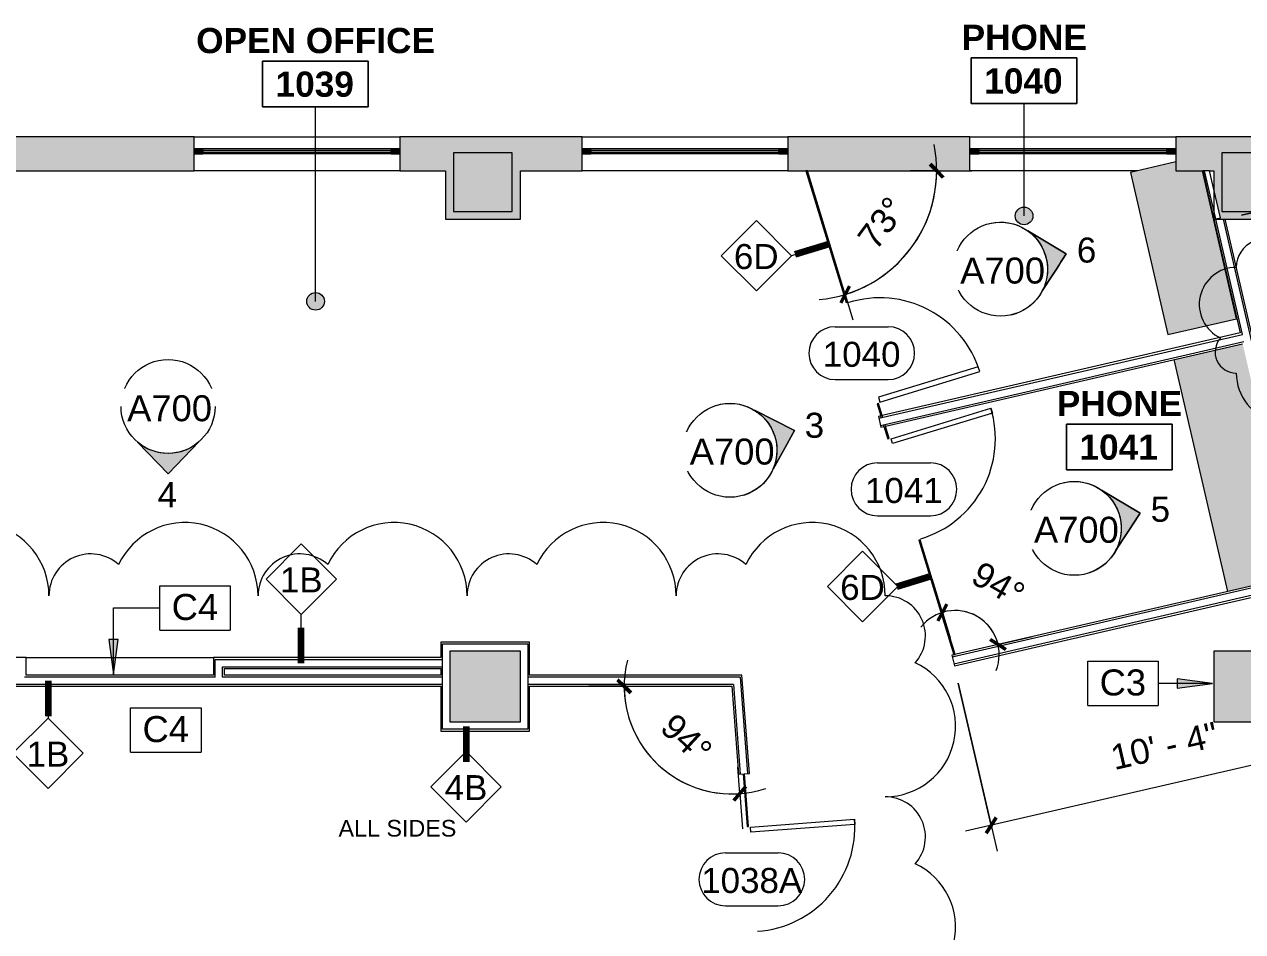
# Model space of a CAD drawing. Header units: inches. Extents: x 920 to 3811, y -644 to 2589.
# Drawn here: x 2089.7 to 2504.2, y 1913.5 to 2222.3 of the extents above; entities that cross this region are included whole.
import ezdxf

# ---------------------------------------------------------------- set-up
doc = ezdxf.new("R2010")
doc.units = ezdxf.units.IN
doc.header["$MEASUREMENT"] = 0
for name, color, linetype, lineweight in [('A-ANNO-DIMS', 211, 'Continuous', 9), ('A-ANNO-DIMS-96', 211, 'Continuous', 9), ('A-ANNO-KEYN', 231, 'Continuous', 9), ('A-AREA-IDEN', 2, 'Continuous', 9), ('A-DOOR', 31, 'Continuous', 13), ('A-DOOR-IDEN', 31, 'Continuous', 9), ('A-GLAZ-CURT', 52, 'Continuous', 13), ('A-GLAZ-CWMG', 51, 'Continuous', 13), ('A-WALL', 113, 'Continuous', 13), ('A-WALL-IDEN', 211, 'Continuous', 9), ('A-WALL-PATT', 111, 'Continuous', 13), ('G-ANNO-REVC', 71, 'Continuous', 9), ('G-ANNO-SYMB', 111, 'Continuous', 9), ('G-ANNO-TEXT', 231, 'Continuous', 9), ('I-WALL', 2, 'Continuous', 13), ('Q-CASE', 31, 'Continuous', 9), ('S-COLS', 52, 'Continuous', 13)]:
    doc.layers.add(name, color=color, linetype=linetype, lineweight=lineweight)
doc.styles.add('Arial', font='arial.ttf', dxfattribs={"height": 8.851796})
doc.styles.add('Swis721 Lt BT', font='swissl.ttf', dxfattribs={"height": 8.514638})
doc.styles.add('Swis721 Lt BT_1', font='swissl.ttf', dxfattribs={"height": 5.676425})
doc.styles.add('Swis721 Lt BT_B', font='', dxfattribs={"height": 8.583975})
doc.styles.get('Swis721 Lt BT_B').set_extended_font_data('Swis721 Lt BT', bold=True)
doc.dimstyles.new('OTJ_-_3_32__Linear__1_2__Tolerance', dxfattribs={"dimscale": 12, "dimtxt": 9, "dimasz": 0.375, "dimexe": 0.75, "dimexo": 0.5, "dimgap": 0.5, "dimtad": 1, "dimdec": 1, "dimrnd": 0.5, "dimzin": 3, "dimdsep": 46, "dimlunit": 4, "dimtxsty": 'Swis721 Lt BT', "dimblk1": 'OBLIQUE', "dimblk2": 'OBLIQUE', "dimsah": 1, "dimcen": 0.09, "dimdle": 0.75, "dimazin": 0, "dimtfac": 1, "dimtdec": 4, "dimtix": 1, "dimtmove": 0, "dimatfit": 3, "dimfxl": 1, "dimtvp": 1, "dimfrac": 2, "dimtolj": 1, "dimtzin": 0, "dimarcsym": 2})
doc.dimstyles.new('OTJ_-_Angular_-_3_32__Nearest_Whole_Degree_Tolerance', dxfattribs={"dimscale": 12, "dimtxt": 9, "dimasz": 0.375, "dimexe": 0.75, "dimexo": 0.5, "dimgap": 0.5, "dimtad": 1, "dimdec": 1, "dimrnd": 0.5, "dimzin": 3, "dimdsep": 46, "dimlunit": 4, "dimtxsty": 'Swis721 Lt BT', "dimblk1": 'OBLIQUE', "dimblk2": 'OBLIQUE', "dimsah": 1, "dimcen": 0.09, "dimdle": 0.75, "dimadec": 0, "dimazin": 2, "dimtfac": 1, "dimtdec": 4, "dimtix": 1, "dimtmove": 0, "dimatfit": 3, "dimfxl": 1, "dimtvp": 1, "dimtfill": 1, "dimfrac": 2, "dimtolj": 1, "dimtzin": 0, "dimarcsym": 2})
doc.dimstyles.new('OTJ_-_Angular_-_3_32__Nearest_Whole_Degree_Tolerance_2', dxfattribs={"dimscale": 12, "dimtxt": 9, "dimasz": 0.375, "dimexe": 0.75, "dimexo": 0.5, "dimgap": 0.5, "dimtad": 1, "dimdec": 1, "dimrnd": 0.5, "dimzin": 3, "dimdsep": 46, "dimlunit": 4, "dimtxsty": 'Swis721 Lt BT', "dimblk1": 'OBLIQUE', "dimblk2": 'OBLIQUE', "dimsah": 1, "dimcen": 0.09, "dimdle": 0.75, "dimadec": 0, "dimazin": 2, "dimtfac": 1, "dimtdec": 4, "dimtix": 1, "dimtmove": 0, "dimatfit": 3, "dimfxl": 1, "dimtvp": 1, "dimtfill": 1, "dimfrac": 2, "dimtolj": 1, "dimtzin": 0, "dimarcsym": 2})
doc.dimstyles.new('OTJ_-_Angular_-_3_32__Nearest_Whole_Degree_Tolerance_3', dxfattribs={"dimscale": 12, "dimtxt": 9, "dimasz": 0.375, "dimexe": 0.75, "dimexo": 0.5, "dimgap": 0.5, "dimtad": 1, "dimdec": 1, "dimrnd": 0.5, "dimzin": 3, "dimdsep": 46, "dimlunit": 4, "dimtxsty": 'Swis721 Lt BT', "dimblk1": 'OBLIQUE', "dimblk2": 'OBLIQUE', "dimsah": 1, "dimcen": 0.09, "dimdle": 0.75, "dimadec": 0, "dimazin": 2, "dimtfac": 1, "dimtdec": 4, "dimtix": 1, "dimtmove": 0, "dimatfit": 3, "dimfxl": 1, "dimtvp": 1, "dimtfill": 1, "dimfrac": 2, "dimtolj": 1, "dimtzin": 0, "dimarcsym": 2})

# ---------------------------------------------------------------- blocks, each defined once
blk = doc.blocks.new('System Panel - Glazed-4424253-ELEVATION 10 -')
at = {"layer": 'A-GLAZ-CURT'}
blk.add_hatch(color=10, dxfattribs=at).paths.add_polyline_path([(-32, -0.25), (32, -0.25), (32, 0.25), (-32, 0.25)], flags=0)
at = {"layer": 'A-GLAZ-CURT', "color": 8, "lineweight": 20}
for p, q in [((32, 0.25), (-32, 0.25)), ((-32, 0.25), (-32, -0.25)), ((32, -0.25), (32, 0.25)), ((-32, -0.25), (32, -0.25))]:
    blk.add_line(p, q, dxfattribs=at)
blk = doc.blocks.new('Rectangular Mullion - 3_ x 1 3_4_-4401018-ELEVATION 10 -')
at = {"layer": 'A-GLAZ-CWMG'}
blk.add_hatch(color=10, dxfattribs=at).paths.add_polyline_path([(0, 0.25), (0, 0.88), (-3, 0.88), (-3, -0.88), (0, -0.88), (0, -0.25)], flags=0)
at = {"layer": 'A-GLAZ-CWMG', "color": 8, "lineweight": 20}
for p, q in [((0, 0.88), (-3, 0.88)), ((-3, 0.88), (-3, -0.88)), ((0, -0.88), (0, 0.88)), ((-3, -0.88), (0, -0.88))]:
    blk.add_line(p, q, dxfattribs=at)
blk = doc.blocks.new('Rectangular Mullion - 3_ x 1 3_4_-4401019-ELEVATION 10 -')
at = {"layer": 'A-GLAZ-CWMG'}
blk.add_hatch(color=10, dxfattribs=at).paths.add_polyline_path([(-3, -0.25), (-3, 0.88), (0, 0.88), (0, -0.88), (-3, -0.88)], flags=0)
at = {"layer": 'A-GLAZ-CWMG', "color": 8, "lineweight": 20}
for p, q in [((-3, 0.88), (0, 0.88)), ((-3, -0.88), (-3, 0.88)), ((0, 0.88), (0, -0.88)), ((0, -0.88), (-3, -0.88))]:
    blk.add_line(p, q, dxfattribs=at)
blk = doc.blocks.new('Rectangular Mullion - 3_ x 1 3_4_-4424252-ELEVATION 10 -')
at = {"layer": 'A-GLAZ-CWMG', "color": 55}
for p, q in [((5153.96, 2179.92), (5089.96, 2179.92)), ((5153.96, 2178.17), (5089.96, 2178.17))]:
    blk.add_line(p, q, dxfattribs=at)
blk = doc.blocks.new('Concrete-Rectangular-Column - 20 X 20-4423668-ELEVATION 10 -')
at = {"layer": 'S-COLS'}
blk.add_hatch(color=10, dxfattribs=at).paths.add_polyline_path([(10, -10), (10, 10), (-10, 10), (-10, -10)], flags=0)
at = {"layer": 'S-COLS', "color": 8, "lineweight": 20}
for p, q in [((10, 10), (-10, 10)), ((-10, 10), (-10, -10)), ((10, -10), (10, 10)), ((-10, -10), (10, -10))]:
    blk.add_line(p, q, dxfattribs=at)
blk = doc.blocks.new('Concrete-Rectangular-Column - 24 X 24-4431928-ELEVATION 10 -')
at = {"layer": 'S-COLS'}
blk.add_hatch(color=10, dxfattribs=at).paths.add_polyline_path([(-12, -12), (12, -12), (12, 12), (-12, 12)], flags=0)
at = {"layer": 'S-COLS', "color": 8, "lineweight": 20}
for p, q in [((12, 12), (-12, 12)), ((-12, 12), (-12, -12)), ((12, -12), (12, 12)), ((-12, -12), (12, -12))]:
    blk.add_line(p, q, dxfattribs=at)
blk = doc.blocks.new('Concrete-Rectangular-Column - 24 X 24-5487112-ELEVATION 10 -')
at = {"layer": 'S-COLS'}
blk.add_hatch(color=10, dxfattribs=at).paths.add_polyline_path([(12, -12), (12, 12), (-12, 12), (-12, -12), (2.85, -12)], flags=0)
at = {"layer": 'S-COLS', "color": 8, "lineweight": 20}
for p, q in [((12, 12), (-12, 12)), ((-12, 12), (-12, -12)), ((12, -12), (12, 12)), ((-12, -12), (12, -12))]:
    blk.add_line(p, q, dxfattribs=at)
blk = doc.blocks.new('C-Counter Top-no backsplash - 34_ HEIGHT-6144018-ELEVATION 10 -')
at = {"layer": 'Q-CASE'}
blk.add_hatch(color=50, dxfattribs=at).paths.add_polyline_path([(33.84, -23), (33.84, 1), (-47.19, 1), (-47.19, -23), (31.43, -23)], flags=0)
blk.add_line((-47.19, -23), (33.84, -23), dxfattribs=at)
blk = doc.blocks.new('Single Glass_All Glass_Frameless - 3_-0_x8_-0_-4753154-ELEVATION 10 -')
at = {"layer": 'A-DOOR'}
for p, q in [((19.99, -0.96), (21.74, -0.96)), ((19.99, -36.46), (19.99, -0.96)), ((21.74, -0.96), (21.74, -36.46)), ((21.74, -36.46), (19.99, -36.46))]:
    blk.add_line(p, q, dxfattribs=at)
at = {"layer": 'A-DOOR', "lineweight": 9}
blk.add_arc((21.74, -0.96), 35.5, 179.5, 270, dxfattribs=at)
blk = doc.blocks.new('Single Glass_All Glass_Frameless - 3_-0_x8_-0_-4752845-ELEVATION 10 -')
at = {"layer": 'A-DOOR'}
for p, q in [((19.99, 36.46), (19.99, 0.96)), ((21.74, 36.46), (19.99, 36.46)), ((21.74, 0.96), (21.74, 36.46)), ((19.99, 0.96), (21.74, 0.96))]:
    blk.add_line(p, q, dxfattribs=at)
at = {"layer": 'A-DOOR', "lineweight": 9}
blk.add_arc((21.74, 0.96), 35.5, 90, 180.5, dxfattribs=at)
blk = doc.blocks.new('C-Counter Top-no backsplash - 34_ HEIGHT-6145427-ELEVATION 10 -')
at = {"layer": 'Q-CASE'}
blk.add_hatch(color=50, dxfattribs=at).paths.add_polyline_path([(9.37, -23), (9.37, 1), (-42.28, 1), (-44.33, -7.89), (-47.26, -7.22), (-47.26, -23), (8.82, -23)], flags=0)
for p, q in [((9.37, 1), (-42.28, 1)), ((9.37, -23), (9.37, 1)), ((-47.26, -7.22), (-47.26, -23)), ((-47.26, -23), (9.37, -23))]:
    blk.add_line(p, q, dxfattribs=at)
blk = doc.blocks.new('Elevation - Filled Arrow 2-347888-ELEVATION 10 -')
at = {"layer": 'G-ANNO-SYMB'}
blk.add_circle((0, 0), 0.1664, dxfattribs=at)
blk = doc.blocks.new('DIMBLOCK1-ELEVATION 10 -')
at = {"layer": 'A-ANNO-DIMS-96', "lineweight": 50}
for p, q in [((2293.78, 1997.03), (2291.53, 1999.28)), ((2293.78, 1997.03), (2296.03, 1994.78)), ((2333.13, 1960.53), (2335.21, 1962.95)), ((2333.13, 1960.53), (2331.06, 1958.12))]:
    blk.add_line(p, q, dxfattribs=at)
at = {"layer": 'A-ANNO-DIMS-96'}
for p, q in [((2293.78, 1997.03), (2281.78, 1997.03)), ((2293.78, 1997.03), (2293.78, 1997.03)), ((2293.78, 1997.03), (2302.78, 1997.03)), ((2333.13, 1960.53), (2332.46, 1969.51)), ((2333.13, 1960.53), (2334.04, 1948.57))]:
    blk.add_line(p, q, dxfattribs=at)
for start, end in [(165.9107, 288.3992), (180, 274.3099)]:
    blk.add_arc((2330.38, 1997.03), 36.6, start, end, dxfattribs=at)
at = {"layer": 'A-ANNO-DIMS-96', "color": 0, "insert": (2311.29, 1988.52), "char_height": 8.515, "width": 19.7143, "attachment_point": 1, "rotation": 317.155, "line_spacing_factor": 1.00667, "style": 'Swis721 Lt BT', "bg_fill": 3, "box_fill_scale": 1.25, "bg_fill_color": 0, "bg_fill_transparency": 0}
blk.add_mtext('94°', dxfattribs=at)
blk = doc.blocks.new('_Oblique')
at = {"color": 0, "linetype": 'ByBlock', "lineweight": -2}
blk.add_line((-0.5, -0.5), (0.5, 0.5), dxfattribs=at)
blk = doc.blocks.new('Wall Tag - 1_4_-62626-ELEVATION 10 -')
at = {"layer": 'A-WALL-IDEN'}
for p, q in [((-0.125, 0), (0, 0.125)), ((0, 0.125), (0.125, 0)), ((-0.125, 0), (0, -0.125)), ((0, -0.125), (0.125, 0))]:
    blk.add_line(p, q, dxfattribs=at)
blk = doc.blocks.new('Door Tag - Door Tag-41184-ELEVATION 10 -')
at = {"layer": 'A-DOOR-IDEN'}
for p, q in [((-0.09375, 0.09375), (0.09375, 0.09375)), ((-0.09375, -0.09375), (0.09375, -0.09375))]:
    blk.add_line(p, q, dxfattribs=at)
for centre, start, end in [((-0.09375, 0), 90, 270), ((0.09375, 0), 270, 90)]:
    blk.add_arc(centre, 0.09375, start, end, dxfattribs=at)
blk = doc.blocks.new('DIMBLOCK3-ELEVATION 10 -')
at = {"layer": 'A-ANNO-DIMS-96'}
for p, q in [((2402.04, 2022.17), (2398.53, 2033.64)), ((2402.04, 2022.17), (2404.67, 2013.56)), ((2420.99, 2011.22), (2412.22, 2009.2)), ((2420.99, 2011.22), (2432.69, 2013.92)), ((2420.99, 2011.22), (2420.99, 2011.22))]:
    blk.add_line(p, q, dxfattribs=at)
at = {"layer": 'A-ANNO-DIMS-96', "lineweight": 50}
for p, q in [((2402.04, 2022.17), (2403.53, 2024.98)), ((2402.04, 2022.17), (2400.54, 2019.36)), ((2420.99, 2011.22), (2418.29, 2012.91)), ((2420.99, 2011.22), (2423.69, 2009.54))]:
    blk.add_line(p, q, dxfattribs=at)
at = {"layer": 'A-ANNO-DIMS-96'}
for start, end in [(338.5371, 141.4629), (13, 107)]:
    blk.add_arc((2406.41, 2007.86), 14.96, start, end, dxfattribs=at)
at = {"layer": 'A-ANNO-DIMS-96', "color": 0, "insert": (2415.47, 2039.97), "char_height": 8.515, "width": 19.7143, "attachment_point": 1, "rotation": 330, "line_spacing_factor": 1.00667, "style": 'Swis721 Lt BT', "bg_fill": 3, "box_fill_scale": 1.25, "bg_fill_color": 0, "bg_fill_transparency": 0}
blk.add_mtext('94°', dxfattribs=at)
blk = doc.blocks.new('DIMBLOCK4-ELEVATION 10 -')
at = {"layer": 'A-ANNO-DIMS-96'}
for p, q in [((2400.12, 2172.44), (2391.12, 2172.44)), ((2400.12, 2172.44), (2412.12, 2172.44)), ((2368.97, 2130.34), (2362.64, 2151.02)), ((2368.97, 2130.34), (2368.97, 2130.34)), ((2368.97, 2130.34), (2371.6, 2121.73))]:
    blk.add_line(p, q, dxfattribs=at)
at = {"layer": 'A-ANNO-DIMS-96', "lineweight": 50}
for p, q in [((2400.12, 2172.44), (2397.87, 2174.69)), ((2400.12, 2172.44), (2402.37, 2170.19)), ((2368.97, 2130.34), (2370.46, 2133.15)), ((2368.97, 2130.34), (2367.47, 2127.53))]:
    blk.add_line(p, q, dxfattribs=at)
at = {"layer": 'A-ANNO-DIMS-96'}
for start, end in [(275.2866, 11.7134), (287, 360)]:
    blk.add_arc((2356.1, 2172.44), 44.02, start, end, dxfattribs=at)
at = {"layer": 'A-ANNO-DIMS-96', "color": 0, "insert": (2372.63, 2149.98), "char_height": 8.515, "width": 19.7143, "attachment_point": 1, "rotation": 53.5, "line_spacing_factor": 1.00667, "style": 'Swis721 Lt BT', "bg_fill": 3, "box_fill_scale": 1.25, "bg_fill_color": 0, "bg_fill_transparency": 0}
blk.add_mtext('73°', dxfattribs=at)
blk = doc.blocks.new('DIMBLOCK6-ELEVATION 10 -')
at = {"layer": 'A-ANNO-DIMS-96'}
for p, q in [((2576.56, 2034.05), (2543.84, 2175.77)), ((2503.8, 2157.29), (2554.63, 2169.02)), ((2545.86, 2167), (2503.8, 2157.29)), ((2532.8, 2033.19), (2583.3, 2044.85)), ((2574.53, 2042.82), (2532.8, 2033.19))]:
    blk.add_line(p, q, dxfattribs=at)
at = {"layer": 'A-ANNO-DIMS-96', "lineweight": 50}
for p, q in [((2545.86, 2167), (2543.16, 2168.69)), ((2545.86, 2167), (2548.56, 2165.31)), ((2574.53, 2042.82), (2571.83, 2044.51)), ((2574.53, 2042.82), (2577.23, 2041.14))]:
    blk.add_line(p, q, dxfattribs=at)
at = {"layer": 'A-ANNO-DIMS-96', "color": 0, "insert": (2571.16, 2134.64), "char_height": 8.5146, "width": 63.6, "attachment_point": 1, "rotation": 283, "line_spacing_factor": 1.00667, "style": 'Swis721 Lt BT'}
blk.add_mtext('10\' - 7 1/2"', dxfattribs=at)
blk = doc.blocks.new('DIMBLOCK8-ELEVATION 10 -')
at = {"layer": 'A-ANNO-DIMS-96'}
for p, q in [((2528.3, 2025.99), (2541.5, 1968.84)), ((2539.47, 1977.61), (2528.3, 2025.99)), ((2407.48, 1998.1), (2420.67, 1940.94)), ((2418.65, 1949.71), (2407.48, 1998.1)), ((2539.47, 1977.61), (2409.88, 1947.69))]:
    blk.add_line(p, q, dxfattribs=at)
at = {"layer": 'A-ANNO-DIMS-96', "lineweight": 50}
for p, q in [((2539.47, 1977.61), (2537.78, 1974.91)), ((2539.47, 1977.61), (2541.16, 1980.31)), ((2418.65, 1949.71), (2416.96, 1947.01)), ((2418.65, 1949.71), (2420.34, 1952.41))]:
    blk.add_line(p, q, dxfattribs=at)
at = {"layer": 'A-ANNO-DIMS-96', "color": 0, "insert": (2458.66, 1976.78), "char_height": 8.515, "width": 40.6286, "attachment_point": 1, "rotation": 13, "line_spacing_factor": 1.00667, "style": 'Swis721 Lt BT'}
blk.add_mtext('10\' - 4"', dxfattribs=at)
blk = doc.blocks.new('Keynote Tag - Keynote Number - Boxed-135510-ELEVATION 10 -')
at = {"layer": 'A-ANNO-KEYN'}
for p, q in [((-0.125, -0.0792), (-0.125, 0.0781)), ((-0.125, 0.0781), (0.125, 0.0781)), ((0.125, 0.0781), (0.125, -0.0792)), ((-0.125, -0.0792), (0.125, -0.0792))]:
    blk.add_line(p, q, dxfattribs=at)
blk = doc.blocks.new('Elevation - Filled Arrow-151867-ELEVATION 10 -')
at = {"layer": 'G-ANNO-SYMB'}
h = blk.add_hatch(color=256, dxfattribs=at)
edge = h.paths.add_edge_path(flags=0)
edge.add_line((0, 0.2393), (0.1103, 0.1247))
edge.add_arc((-0.0002, -0.0002), 0.1667, 48.498, 130.5571)
edge.add_line((-0.1085, 0.1265), (0, 0.2393))
for p, q in [((0, 0.2393), (-0.1085, 0.1265)), ((-0.1084, 0.1266), (0, 0.2393)), ((0, 0.2393), (-0.1084, 0.1266)), ((0, 0.2393), (0.11, 0.1249)), ((0.1103, 0.1247), (0, 0.2393))]:
    blk.add_line(p, q, dxfattribs=at)
blk.add_arc((-0.0002, -0.0002), 0.1667, 48.498, 130.5571, dxfattribs=at)
blk.add_ellipse((-0.0002, -0.0001), major_axis=(-0.1667, 0), ratio=0.999376, start_param=3.141593, end_param=6.283185, dxfattribs=at)
blk = doc.blocks.new('OTJ_ Room Tag - Room Name _ Number-360227-ELEVATION 10 -')
at = {"layer": 'A-AREA-IDEN'}
for p, q in [((-0.1881, -0.1636), (-0.1881, -0.0018)), ((-0.1881, -0.0018), (0.1869, -0.0018)), ((0.1869, -0.0018), (-0.1881, -0.0018)), ((-0.1881, -0.0018), (-0.1881, -0.1636)), ((0.1869, -0.0018), (0.1869, -0.1636)), ((0.1869, -0.1636), (0.1869, -0.0018)), ((0.1869, -0.1636), (-0.1881, -0.1636)), ((-0.1881, -0.1636), (0.1869, -0.1636))]:
    blk.add_line(p, q, dxfattribs=at)
blk = doc.blocks.new('DIMBLOCK52-ELEVATION 10 -')
at = {"layer": 'A-ANNO-DIMS-96'}
for p, q in [((2527.51, 2128.29), (2549.81, 2031.73)), ((2510.06, 2115.02), (2538.31, 2121.55)), ((2529.54, 2119.52), (2510.06, 2115.02)), ((2528.3, 2036), (2556.55, 2042.52)), ((2547.78, 2040.5), (2528.3, 2036))]:
    blk.add_line(p, q, dxfattribs=at)
at = {"layer": 'A-ANNO-DIMS-96', "lineweight": 50}
for p, q in [((2529.54, 2119.52), (2526.84, 2121.21)), ((2529.54, 2119.52), (2532.24, 2117.83)), ((2547.78, 2040.5), (2545.08, 2042.18)), ((2547.78, 2040.5), (2550.48, 2038.81))]:
    blk.add_line(p, q, dxfattribs=at)
at = {"layer": 'A-ANNO-DIMS-96', "color": 0, "insert": (2552.48, 2097.35), "char_height": 8.515, "width": 33.0857, "attachment_point": 1, "rotation": 283, "line_spacing_factor": 1.00667, "style": 'Swis721 Lt BT'}
blk.add_mtext('6\' - 9"', dxfattribs=at)
blk = doc.blocks.new('Family - ___-6289747-ELEVATION 10 -')
at = {"layer": 'G-ANNO-REVC'}
for centre, radius, start, end in [((4617.14, 2027.84), 24.9, 0, 154.7912), ((4688.29, 2027.84), 24.9, 0, 154.7912), ((4759.43, 2027.84), 24.9, 0, 154.7912), ((4830.58, 2027.84), 24.9, 0, 154.7912), ((4901.72, 2027.84), 24.9, 0, 154.7912), ((4656.27, 2027.84), 14.23, 48.1897, 180), ((4727.42, 2027.84), 14.23, 48.1897, 180), ((4798.56, 2027.84), 14.23, 48.1897, 180), ((4869.71, 2027.84), 14.23, 48.1897, 180), ((4926.62, 2014.17), 13.68, 318.1897, 90), ((4926.62, 1983.39), 23.94, 270, 64.7912), ((4926.62, 1945.77), 13.68, 318.1897, 90), ((4926.62, 1915), 23.94, 270, 64.7912)]:
    blk.add_arc(centre, radius, start, end, dxfattribs=at)
blk = doc.blocks.new('Family - ___-6289770-ELEVATION 10 -')
at = {"layer": 'G-ANNO-REVC'}
for centre, radius, start, end in [((5077.28, 2139.58), 16.8, 0, 154.7912), ((5055.68, 2139.58), 9.6, 48.1897, 180), ((5046.08, 2126.98), 12.6, 90, 244.7912), ((5094.08, 2132.38), 7.2, 318.1897, 90), ((5094.08, 2116.18), 12.6, 270, 64.7912), ((5046.08, 2110.78), 7.2, 138.1897, 270), ((5062.88, 2103.58), 16.8, 180, 334.7912), ((5084.48, 2103.58), 9.6, 228.1897, 0)]:
    blk.add_arc(centre, radius, start, end, dxfattribs=at)

msp = doc.modelspace()

# ---------------------------------------------------------------- hatches: boundary and pattern name
at = {"layer": 'A-ANNO-KEYN'}
for points in [[(2120, 2000.99), (2121.58, 2012.99), (2118.42, 2012.99)], [(2493.99, 1997.99), (2481.99, 1999.57), (2481.99, 1996.41)]]:
    msp.add_hatch(color=256, dxfattribs=at).paths.add_polyline_path(points, flags=0)
at = {"layer": 'A-AREA-IDEN'}
h = msp.add_hatch(color=256, dxfattribs=at)
edge = h.paths.add_edge_path(flags=0)
edge.add_arc((2429.85, 2157.07), 3, 0, 360)
h = msp.add_hatch(color=256, dxfattribs=at)
edge = h.paths.add_edge_path(flags=0)
edge.add_arc((2188.76, 2128.01), 3, 0, 360)
at = {"layer": 'A-WALL-PATT', "lineweight": 9}
h = msp.add_hatch(color=7, dxfattribs=at)
h.paths.add_polyline_path([(2628.95, 2172.44), (2628.95, 2183.94), (2612.95, 2183.94), (2612.95, 2172.44), (2618.37, 2172.44)], flags=0)
h.paths.add_polyline_path([(2494.45, 2172.44), (2497.2, 2172.44), (2497.2, 2178.56), (2517.2, 2178.56), (2517.2, 2172.44), (2542.95, 2172.44), (2542.95, 2183.94), (2481.45, 2183.94), (2481.45, 2172.44), (2492.95, 2172.44)], flags=0)
h.paths.add_polyline_path([(2349.45, 2172.44), (2411.45, 2172.44), (2411.45, 2183.94), (2349.45, 2183.94)], flags=0)
h.paths.add_polyline_path([(2232.95, 2172.44), (2235.7, 2172.44), (2235.7, 2178.56), (2255.7, 2178.56), (2255.7, 2172.44), (2279.45, 2172.44), (2279.45, 2183.94), (2217.45, 2183.94), (2217.45, 2172.44)], flags=0)
h.paths.add_polyline_path([(2147.45, 2172.44), (2147.45, 2183.94), (2086.45, 2183.94), (2086.45, 2172.44)], flags=0)
h.paths.add_polyline_path([(2004.2, 2172.44), (2016.45, 2172.44), (2016.45, 2183.94), (2004.2, 2183.94), (2004.2, 2173.88)], flags=0)
for points in [[(2236.45, 2155.94), (2236.45, 2158.56), (2235.7, 2158.56), (2235.7, 2172.44), (2232.95, 2172.44), (2232.95, 2155.94), (2235.7, 2155.94)], [(2255.7, 2159.44), (2258.45, 2159.44), (2258.45, 2172.44), (2255.7, 2172.44)], [(2497.66, 2155.94), (2497.95, 2155.98), (2497.95, 2158.56), (2497.2, 2158.56), (2497.2, 2172.44), (2494.45, 2172.44), (2494.45, 2165.93), (2496.65, 2156.44), (2494.45, 2155.94), (2497.2, 2155.94)], [(2255.7, 2155.94), (2258.45, 2155.94), (2258.45, 2159.44), (2255.7, 2159.44), (2255.7, 2158.56), (2236.45, 2158.56), (2236.45, 2155.94), (2254.95, 2155.94)], [(2502.2, 2155.94), (2519.95, 2155.94), (2519.95, 2159.44), (2517.2, 2159.44), (2517.2, 2158.56), (2497.95, 2158.56), (2497.95, 2155.94), (2498.3, 2155.94)]]:
    msp.add_hatch(color=7, dxfattribs=at).paths.add_polyline_path(points, flags=0)

# ---------------------------------------------------------------- linework, layer by layer
at = {"layer": 'A-ANNO-KEYN'}
for p, q in [((2120, 2023.68), (2135.71, 2023.68)), ((2120, 2000.99), (2120, 2023.68)), ((2121.58, 2012.99), (2118.42, 2012.99)), ((2118.42, 2012.99), (2120, 2000.99)), ((2120, 2000.99), (2121.58, 2012.99)), ((2493.99, 1997.99), (2481.99, 1999.57)), ((2481.99, 1999.57), (2481.99, 1996.41)), ((2493.99, 1997.99), (2475.5, 1997.99)), ((2481.99, 1996.41), (2493.99, 1997.99))]:
    msp.add_line(p, q, dxfattribs=at)
at = {"layer": 'A-AREA-IDEN'}
for p, q in [((2188.76, 2128.01), (2188.76, 2194.2)), ((2429.85, 2157.07), (2429.92, 2195.29))]:
    msp.add_line(p, q, dxfattribs=at)
for centre in [(2429.85, 2157.07), (2188.76, 2128.01)]:
    msp.add_circle(centre, 3, dxfattribs=at)
at = {"layer": 'A-WALL', "color": 8, "lineweight": 20}
for p, q in [((2147.45, 2183.94), (2086.45, 2183.94)), ((2147.45, 2172.44), (2147.45, 2183.94)), ((2279.45, 2183.94), (2217.45, 2183.94)), ((2217.45, 2183.94), (2217.45, 2172.44)), ((2279.45, 2172.44), (2279.45, 2183.94)), ((2411.45, 2183.94), (2349.45, 2183.94)), ((2349.45, 2183.94), (2349.45, 2172.44)), ((2411.45, 2172.44), (2411.45, 2183.94)), ((2542.95, 2183.94), (2481.45, 2183.94)), ((2481.45, 2183.94), (2481.45, 2172.44)), ((2086.45, 2172.44), (2147.45, 2172.44)), ((2217.45, 2172.44), (2232.95, 2172.44)), ((2258.45, 2172.44), (2279.45, 2172.44)), ((2349.45, 2172.44), (2355.57, 2172.44)), ((2356.1, 2172.44), (2411.45, 2172.44)), ((2481.45, 2172.44), (2490.64, 2172.44)), ((2492.95, 2172.44), (2494.45, 2172.44))]:
    msp.add_line(p, q, dxfattribs=at)
at = {"layer": 'A-WALL', "color": 55}
for p, q in [((2147.45, 2183.94), (2217.45, 2183.94)), ((2279.45, 2183.94), (2349.45, 2183.94)), ((2411.45, 2183.94), (2481.45, 2183.94)), ((2217.45, 2172.44), (2147.45, 2172.44)), ((2349.45, 2172.44), (2279.45, 2172.44)), ((2468.41, 2172.44), (2411.45, 2172.44)), ((2494.45, 2155.94), (2497.95, 2155.94))]:
    msp.add_line(p, q, dxfattribs=at)
at = {"layer": 'A-WALL'}
for p, q in [((2356.1, 2172.44), (2355.57, 2172.44)), ((2492.95, 2172.44), (2490.64, 2172.44)), ((2495.06, 2156.07), (2491.28, 2172.44)), ((2494.45, 2155.94), (2494.45, 2155.93)), ((2504.13, 2116.79), (2495.09, 2155.94)), ((2526.2, 2032.31), (2497.66, 2155.94)), ((2380.45, 2088.23), (2504.13, 2116.79)), ((2381.02, 2085.8), (2504.69, 2114.35)), ((2381.26, 2088.42), (2381.08, 2089.02)), ((2381.75, 2088.53), (2381.57, 2089.13)), ((2382.18, 2085.42), (2381.99, 2086.02)), ((2382.66, 2085.54), (2382.48, 2086.14)), ((2523.2, 2034.18), (2405.43, 2006.99)), ((2526.2, 2032.31), (2405.99, 2004.55)), ((2231.95, 2011.44), (2260.95, 2011.44)), ((2231.95, 1982.44), (2231.95, 2011.44)), ((2260.95, 2011.44), (2260.95, 1982.44)), ((2154.61, 2006.15), (2231.95, 2006.15)), ((2154.61, 2000.15), (2154.61, 2006.15)), ((2157.11, 2003.65), (2231.95, 2003.65)), ((2157.11, 2000.15), (2157.11, 2003.65)), ((2154.61, 2000.15), (2089.66, 2000.15)), ((2231.95, 2000.15), (2157.11, 2000.15)), ((2333.28, 2000.15), (2260.95, 2000.15)), ((2333.28, 2000.15), (2335.75, 1967.33)), ((2231.95, 1997.65), (2013.95, 1997.65)), ((2330.96, 1997.65), (2260.95, 1997.65)), ((2330.96, 1997.65), (2333.26, 1967.15)), ((2260.95, 1982.44), (2231.95, 1982.44))]:
    msp.add_line(p, q, dxfattribs=at)
at = {"layer": 'A-WALL-IDEN'}
for p, q in [((2363.48, 2147.44), (2350.75, 2143.55)), ((2398.05, 2034.36), (2386.91, 2030.96)), ((2183.91, 2004.9), (2183.91, 2021.51)), ((2097.71, 1998.9), (2097.71, 1986.24)), ((2239.97, 1983.38), (2239.97, 1974.83))]:
    msp.add_line(p, q, dxfattribs=at)
at = {"layer": 'A-WALL-IDEN', "lineweight": 90}
for p, q in [((2363.48, 2147.44), (2352, 2143.93)), ((2398.05, 2034.36), (2386.57, 2030.85)), ((2183.91, 2004.9), (2183.91, 2016.9)), ((2097.71, 1998.9), (2097.71, 1986.9)), ((2239.97, 1983.38), (2239.97, 1971.38))]:
    msp.add_line(p, q, dxfattribs=at)
at = {"layer": 'I-WALL', "color": 8, "lineweight": 20}
for p, q in [((2232.95, 2172.44), (2232.95, 2155.94)), ((2258.45, 2155.94), (2258.45, 2172.44)), ((2494.45, 2172.44), (2494.45, 2155.94)), ((2232.95, 2155.94), (2258.45, 2155.94)), ((2497.95, 2155.94), (2519.95, 2155.94))]:
    msp.add_line(p, q, dxfattribs=at)
at = {"layer": 'I-WALL'}
for p, q in [((2355.57, 2172.44), (2369.29, 2127.58)), ((2369.77, 2127.72), (2356.1, 2172.44)), ((2490.64, 2172.44), (2494.45, 2155.94)), ((2496.65, 2156.44), (2492.95, 2172.44)), ((2494.45, 2155.93), (2496.65, 2156.44)), ((2494.45, 2155.93), (2503.38, 2117.26)), ((2526.48, 2033.9), (2498.3, 2155.94)), ((2369.29, 2127.58), (2369.77, 2127.72)), ((2503.38, 2117.26), (2381.57, 2089.13)), ((2382.66, 2085.54), (2504.23, 2113.6)), ((2380.29, 2093.3), (2379.81, 2093.15)), ((2379.81, 2093.15), (2381.08, 2089.02)), ((2381.57, 2089.13), (2380.29, 2093.3)), ((2381.08, 2089.02), (2380.31, 2088.84)), ((2380.31, 2088.84), (2381.16, 2085.19)), ((2381.16, 2085.19), (2382.18, 2085.42)), ((2382.18, 2085.42), (2383.47, 2081.2)), ((2383.95, 2081.34), (2382.66, 2085.54)), ((2383.47, 2081.2), (2383.95, 2081.34)), ((2394.47, 2046.92), (2393.99, 2046.77)), ((2393.99, 2046.77), (2405.93, 2007.73)), ((2406.41, 2007.87), (2394.47, 2046.92)), ((2522.45, 2034.65), (2405.29, 2007.6)), ((2406.13, 2003.94), (2526.95, 2031.84)), ((2261.58, 2012.06), (2231.33, 2012.06)), ((2231.33, 2012.06), (2231.33, 2006.78)), ((2261.58, 2000.78), (2261.58, 2012.06)), ((2090.29, 2006.78), (2013.95, 2006.78)), ((2090.29, 2000.78), (2090.29, 2006.78)), ((2231.33, 2006.78), (2153.99, 2006.78)), ((2153.99, 2006.78), (2153.99, 2000.78)), ((2405.29, 2007.6), (2406.13, 2003.94)), ((2405.93, 2007.73), (2406.41, 2007.87)), ((2157.74, 2003.03), (2231.33, 2003.03)), ((2157.74, 2000.78), (2157.74, 2003.03)), ((2231.33, 2003.03), (2231.33, 2000.78)), ((2153.99, 2000.78), (2090.29, 2000.78)), ((2231.33, 2000.78), (2157.74, 2000.78)), ((2333.86, 2000.78), (2261.58, 2000.78)), ((2336.38, 1967.38), (2333.86, 2000.78)), ((1991.78, 1997.03), (2231.33, 1997.03)), ((2231.33, 1997.03), (2231.33, 1981.81)), ((2261.58, 1981.81), (2261.58, 1997.03)), ((2261.58, 1997.03), (2330.38, 1997.03)), ((2330.38, 1997.03), (2332.64, 1967.1)), ((2231.33, 1981.81), (2261.58, 1981.81)), ((2332.64, 1967.1), (2336.38, 1967.38)), ((2334.26, 1967.22), (2335.61, 1949.27)), ((2336.11, 1949.31), (2334.76, 1967.26)), ((2335.61, 1949.27), (2336.11, 1949.31))]:
    msp.add_line(p, q, dxfattribs=at)
at = {"layer": 'I-WALL', "lineweight": 9}
msp.add_line((2090.29, 2006.78), (2153.99, 2006.78), dxfattribs=at)

# ---------------------------------------------------------------- block references
at = {"layer": 'A-ANNO-KEYN', "xscale": 95.99999999999994, "yscale": 95.99999999999994, "zscale": 95.99999999999994}
for p in [(2147.71, 2023.73), (2463.5, 1998.05), (2137.8, 1982.19)]:
    msp.add_blockref('Keynote Tag - Keynote Number - Boxed-135510-ELEVATION 10 -', p, dxfattribs=at)
at = {"layer": 'A-AREA-IDEN', "xscale": 95.99999999999994, "yscale": 95.99999999999994, "zscale": 95.99999999999994}
for p in [(2188.75, 2209.91), (2429.9, 2211), (2462.31, 2086.39)]:
    msp.add_blockref('OTJ_ Room Tag - Room Name _ Number-360227-ELEVATION 10 -', p, dxfattribs=at)
at = {"layer": 'A-DOOR'}
for name, p, rotation in [('Single Glass_All Glass_Frameless - 3_-0_x8_-0_-4752845-ELEVATION 10 -', (2373.54, 2114.23), 286.9999999999995), ('Single Glass_All Glass_Frameless - 3_-0_x8_-0_-4753154-ELEVATION 10 -', (2390.05, 2060.21), 106.9999999999999), ('Single Glass_All Glass_Frameless - 3_-0_x8_-0_-4753154-ELEVATION 10 -', (2337.43, 1927.35), 94.30990594742494)]:
    msp.add_blockref(name, p, dxfattribs=dict(at, rotation=rotation))
at = {"layer": 'A-DOOR-IDEN', "xscale": 95.99999999999994, "yscale": 95.99999999999994, "zscale": 95.99999999999994}
for p in [(2374.62, 2110.39), (2388.97, 2064.06), (2337.21, 1931.34)]:
    msp.add_blockref('Door Tag - Door Tag-41184-ELEVATION 10 -', p, dxfattribs=at)
at = {"layer": 'A-GLAZ-CURT', "color": 55}
for p in [(2182.45, 2179.04), (2314.45, 2179.04), (2446.45, 2179.04)]:
    msp.add_blockref('System Panel - Glazed-4424253-ELEVATION 10 -', p, dxfattribs=at)
at = {"layer": 'A-GLAZ-CWMG', "color": 55, "rotation": 180}
for p in [(2147.45, 2179.04), (2279.45, 2179.04), (2411.45, 2179.04)]:
    msp.add_blockref('Rectangular Mullion - 3_ x 1 3_4_-4401018-ELEVATION 10 -', p, dxfattribs=at)
at = {"layer": 'A-GLAZ-CWMG', "color": 55}
for p in [(-2939.51, 0), (-2807.51, 0), (-2675.51, 0)]:
    msp.add_blockref('Rectangular Mullion - 3_ x 1 3_4_-4424252-ELEVATION 10 -', p, dxfattribs=at)
at = {"layer": 'A-GLAZ-CWMG', "color": 55, "extrusion": (0, 0, -1), "rotation": 180}
for p in [(-2217.45, 2179.04), (-2349.45, 2179.04), (-2481.45, 2179.04)]:
    msp.add_blockref('Rectangular Mullion - 3_ x 1 3_4_-4401019-ELEVATION 10 -', p, dxfattribs=at)
at = {"layer": 'A-WALL-IDEN', "xscale": 95.99999999999994, "yscale": 95.99999999999994, "zscale": 95.99999999999994}
for p in [(2338.75, 2143.55), (2183.91, 2033.51), (2374.91, 2030.96), (2097.71, 1974.24), (2239.97, 1962.83)]:
    msp.add_blockref('Wall Tag - 1_4_-62626-ELEVATION 10 -', p, dxfattribs=at)
at = {"layer": 'G-ANNO-REVC'}
msp.add_blockref('Family - ___-6289770-ELEVATION 10 -', (-2544.01, 0), dxfattribs=at)
at = {"layer": 'G-ANNO-SYMB', "xscale": 95.99999999999994, "yscale": 95.99999999999994, "zscale": 95.99999999999994}
msp.add_blockref('Elevation - Filled Arrow 2-347888-ELEVATION 10 -', (2138.57, 2092.26), dxfattribs=at)
at = {"layer": 'G-ANNO-SYMB', "xscale": 95.99999999999994, "yscale": 95.99999999999994, "zscale": 95.99999999999994, "rotation": 16.99999999999979}
msp.add_blockref('Elevation - Filled Arrow 2-347888-ELEVATION 10 -', (2329.75, 2077.33), dxfattribs=at)
at = {"layer": 'Q-CASE'}
for name, p, rotation in [('C-Counter Top-no backsplash - 34_ HEIGHT-6145427-ELEVATION 10 -', (2499.11, 2131.02), 282.9999999999997), ('C-Counter Top-no backsplash - 34_ HEIGHT-6144018-ELEVATION 10 -', (2513.87, 2067.4), 282.9999999999999)]:
    msp.add_blockref(name, p, dxfattribs=dict(at, rotation=rotation))
at = {"layer": 'S-COLS', "color": 55}
for name, p in [('Concrete-Rectangular-Column - 20 X 20-4423668-ELEVATION 10 -', (2245.7, 2168.56)), ('Concrete-Rectangular-Column - 20 X 20-4423668-ELEVATION 10 -', (2507.2, 2168.56)), ('Concrete-Rectangular-Column - 24 X 24-4431928-ELEVATION 10 -', (2246.45, 1996.94)), ('Concrete-Rectangular-Column - 24 X 24-5487112-ELEVATION 10 -', (2506.45, 1996.94))]:
    msp.add_blockref(name, p, dxfattribs=at)

# ---------------------------------------------------------------- texts
at = {"layer": 'A-AREA-IDEN', "char_height": 8.584, "attachment_point": 2, "line_spacing_factor": 0.998538, "style": 'Swis721 Lt BT_B'}
for s, insert, width in [('PHONE', (2429.92, 2222.14), 48.708), ('OPEN OFFICE', (2188.76, 2221.05), 92.016), ('1039', (2188.47, 2206.22), 30.672), ('1040', (2429.63, 2207.31), 30.672), ('PHONE', (2462.32, 2097.53), 48.708), ('1041', (2462.03, 2082.7), 30.672)]:
    msp.add_mtext(s, dxfattribs=dict(at, insert=insert, width=width))
at = {"layer": 'A-DOOR-IDEN', "char_height": 8.515, "attachment_point": 2, "line_spacing_factor": 1.00667, "style": 'Swis721 Lt BT'}
for s, insert, width in [('1040', (2374.58, 2114.25), 30.24), ('1041', (2388.93, 2067.92), 30.24), ('1038A', (2337.17, 1935.21), 38.988)]:
    msp.add_mtext(s, dxfattribs=dict(at, insert=insert, width=width))
at = {"layer": 'A-WALL-IDEN', "char_height": 8.515, "attachment_point": 2, "line_spacing_factor": 1.00667, "style": 'Swis721 Lt BT'}
for s, insert, width in [('6D', (2338.72, 2147.52), 17.496), ('1B', (2183.88, 2037.48), 16.632), ('6D', (2374.88, 2034.93), 17.496), ('1B', (2097.68, 1978.21), 16.632), ('4B', (2239.95, 1966.8), 16.632)]:
    msp.add_mtext(s, dxfattribs=dict(at, insert=insert, width=width))
at = {"layer": 'G-ANNO-TEXT', "color": 7, "insert": (2196.56, 1951.56), "char_height": 5.676, "width": 44.424, "attachment_point": 1, "line_spacing_factor": 1.00667, "style": 'Swis721 Lt BT_1'}
msp.add_mtext('ALL SIDES', dxfattribs=at)

# ---------------------------------------------------------------- dimensions: what is measured, and where the dimension line sits
at = {"layer": 'A-ANNO-DIMS'}
for base, p1, p2, override, picture, middle in [((2545.86, 2167), (2526.95, 2031.84), (2497.95, 2155.94), {"dimpost": '<>', "dimfxl": 127.444006}, 'DIMBLOCK6-ELEVATION 10 -', (2570.78, 2107.36)), ((2547.78, 2040.5), (2504.21, 2113.67), (2522.45, 2034.65), {"dimpost": '<>', "dimfxl": 81.103246}, 'DIMBLOCK52-ELEVATION 10 -', (2548.77, 2082.34))]:
    dim = msp.add_linear_dim(base=base, p1=p1, p2=p2, angle=283, dimstyle='OTJ_-_3_32__Linear__1_2__Tolerance', override=override, dxfattribs=at)
    dim.commit()
    dim.dimension.update_dxf_attribs({"geometry": picture, "text_midpoint": middle})

# ---------------------------------------------------------------- next in the draw order: texts
at = {"layer": 'A-ANNO-KEYN', "insert": (2137.77, 1986.9), "char_height": 8.852, "width": 18.792, "attachment_point": 2, "line_spacing_factor": 0.938532, "style": 'Arial', "bg_fill": 3, "box_fill_scale": 1.25, "bg_fill_color": 0, "bg_fill_transparency": 0}
msp.add_mtext('C4', dxfattribs=at)
at = {"layer": 'G-ANNO-SYMB', "char_height": 8.852, "width": 34.452, "attachment_point": 2, "line_spacing_factor": 0.938532, "style": 'Arial', "bg_fill": 3, "box_fill_scale": 1.25, "bg_fill_color": 0, "bg_fill_transparency": 0}
for insert in [(2139.08, 2096.07), (2330.52, 2081.33)]:
    msp.add_mtext('A700', dxfattribs=dict(at, insert=insert))

# ---------------------------------------------------------------- next in the draw order: dimensions: what is measured, and where the dimension line sits
at = {"layer": 'A-ANNO-DIMS'}
for base, center, p1, p2, dimstyle, override, picture, middle in [((2385.17, 2139.38), (2356.1, 2172.44), (2364.4, 2145.28), (2418.12, 2172.44), 'OTJ_-_Angular_-_3_32__Nearest_Whole_Degree_Tolerance_3', {"dimpost": '<>', "dimfxl": 60.194333}, 'DIMBLOCK4-ELEVATION 10 -', (2383.14, 2152.42)), ((2417.12, 2018.32), (2406.41, 2007.86), (2438.53, 2015.27), (2396.78, 2039.38), 'OTJ_-_Angular_-_3_32__Nearest_Whole_Degree_Tolerance_2', {"dimpost": '<>', "dimfxl": 48.214955}, 'DIMBLOCK3-ELEVATION 10 -', (2419.08, 2029.8)), ((2299.16, 1977.94), (2330.38, 1997.03), (2275.78, 1997.03), (2334.49, 1942.58), 'OTJ_-_Angular_-_3_32__Nearest_Whole_Degree_Tolerance', {"dimpost": '<>', "dimfxl": 80.064217}, 'DIMBLOCK1-ELEVATION 10 -', (2312.55, 1977.8))]:
    dim = msp.add_angular_dim_3p(base=base, center=center, p1=p1, p2=p2, dimstyle=dimstyle, override=override, dxfattribs=at)
    dim.commit()
    dim.dimension.update_dxf_attribs({"geometry": picture, "text_midpoint": middle})

# ---------------------------------------------------------------- next in the draw order: block references
at = {"layer": 'G-ANNO-SYMB'}
for p, xscale, yscale, zscale, rotation in [((2421.84, 2138.97), 95.99999999999994, 95.99999999999994, 95.99999999999994, 12.99999999999886), ((2446.94, 2050.77), 95.99999999999996, 95.99999999999996, 95.99999999999996, 12.9999999999994)]:
    msp.add_blockref('Elevation - Filled Arrow 2-347888-ELEVATION 10 -', p, dxfattribs=dict(at, xscale=xscale, yscale=yscale, zscale=zscale, rotation=rotation))
at = {"layer": 'G-ANNO-SYMB', "extrusion": (0, 0, -1)}
for p, xscale, yscale, zscale, rotation in [((-2329.75, 2077.33), 95.99999999999993, 95.99999999999993, 95.99999999999993, 73.0000000000001), ((-2138.57, 2092.26), 95.99999999999994, 95.99999999999994, 95.99999999999994, 180)]:
    msp.add_blockref('Elevation - Filled Arrow-151867-ELEVATION 10 -', p, dxfattribs=dict(at, xscale=xscale, yscale=yscale, zscale=zscale, rotation=rotation))

# ---------------------------------------------------------------- next in the draw order: dimensions: what is measured, and where the dimension line sits
at = {"layer": 'A-ANNO-DIMS'}
dim = msp.add_linear_dim(base=(2418.65, 1949.71), p1=(2526.95, 2031.84), p2=(2406.13, 2003.94), angle=13, dimstyle='OTJ_-_3_32__Linear__1_2__Tolerance', override={"dimpost": '<>', "dimfxl": 124}, dxfattribs=at)
dim.commit()
dim.dimension.update_dxf_attribs({"geometry": 'DIMBLOCK8-ELEVATION 10 -', "text_midpoint": (2476.73, 1973.77)})

# ---------------------------------------------------------------- next in the draw order: texts
at = {"layer": 'A-ANNO-KEYN', "insert": (2463.47, 2002.76), "char_height": 8.852, "width": 18.792, "attachment_point": 2, "line_spacing_factor": 0.938532, "style": 'Arial', "bg_fill": 3, "box_fill_scale": 1.25, "bg_fill_color": 0, "bg_fill_transparency": 0}
msp.add_mtext('C3', dxfattribs=at)
at = {"layer": 'G-ANNO-SYMB', "attachment_point": 2, "bg_fill": 3, "box_fill_scale": 1.25, "bg_fill_color": 0, "bg_fill_transparency": 0}
for s, insert, char_height, width, line_spacing_factor, style in [('A700', (2422.55, 2142.92), 8.852, 34.452, 0.938532, 'Arial'), ('3', (2358.51, 2090.11), 8.51, 7.56, 1.00667, 'Swis721 Lt BT'), ('4', (2138.34, 2066.49), 8.51, 7.56, 1.00667, 'Swis721 Lt BT'), ('A700', (2447.65, 2054.72), 8.852, 34.452, 0.938532, 'Arial')]:
    msp.add_mtext(s, dxfattribs=dict(at, insert=insert, char_height=char_height, width=width, line_spacing_factor=line_spacing_factor, style=style))

# ---------------------------------------------------------------- next in the draw order: block references
at = {"layer": 'G-ANNO-REVC'}
msp.add_blockref('Family - ___-6289747-ELEVATION 10 -', (-2544.01, 0), dxfattribs=at)
at = {"layer": 'G-ANNO-SYMB', "extrusion": (0, 0, -1)}
for p, xscale, yscale, zscale, rotation in [((-2421.84, 2138.97), 95.99999999999996, 95.99999999999996, 95.99999999999996, 77.00000000000105), ((-2446.94, 2050.77), 95.99999999999994, 95.99999999999994, 95.99999999999994, 77.00000000000053)]:
    msp.add_blockref('Elevation - Filled Arrow-151867-ELEVATION 10 -', p, dxfattribs=dict(at, xscale=xscale, yscale=yscale, zscale=zscale, rotation=rotation))

# ---------------------------------------------------------------- next in the draw order: texts
at = {"layer": 'A-ANNO-KEYN', "insert": (2147.69, 2028.44), "char_height": 8.852, "width": 18.792, "attachment_point": 2, "line_spacing_factor": 0.938532, "style": 'Arial', "bg_fill": 3, "box_fill_scale": 1.25, "bg_fill_color": 0, "bg_fill_transparency": 0}
msp.add_mtext('C4', dxfattribs=at)
at = {"layer": 'G-ANNO-SYMB', "char_height": 8.51, "width": 7.56, "attachment_point": 2, "line_spacing_factor": 1.00667, "style": 'Swis721 Lt BT', "bg_fill": 3, "box_fill_scale": 1.25, "bg_fill_color": 0, "bg_fill_transparency": 0}
for s, insert in [('6', (2451.12, 2149.72)), ('5', (2476.23, 2061.52))]:
    msp.add_mtext(s, dxfattribs=dict(at, insert=insert))

doc.saveas('drawing.dxf')
